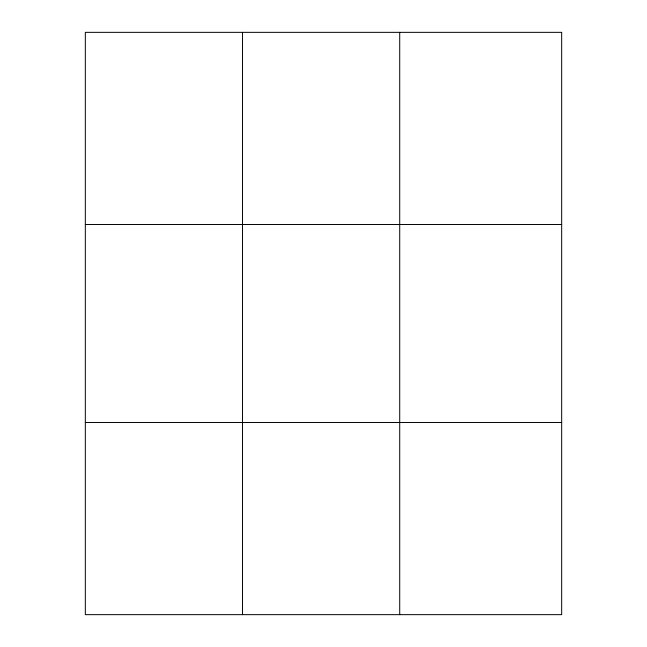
<?xml version="1.0" encoding="UTF-8"?>
<svg xmlns="http://www.w3.org/2000/svg" width="647" height="647" viewBox="0 0 647 647"><rect width="100%" height="100%" fill="white"/><g stroke="black" fill="none" stroke-linecap="round" stroke-linejoin="round"><path stroke-width="0.97" d="M242.52 614.65L242.52 32.35M399.717 614.65L399.717 32.35M85.331 224.509L561.669 224.509M85.331 422.491L561.669 422.491M561.669 32.35L561.669 614.65L85.331 614.65L85.331 32.35L561.669 32.35"/></g></svg>
